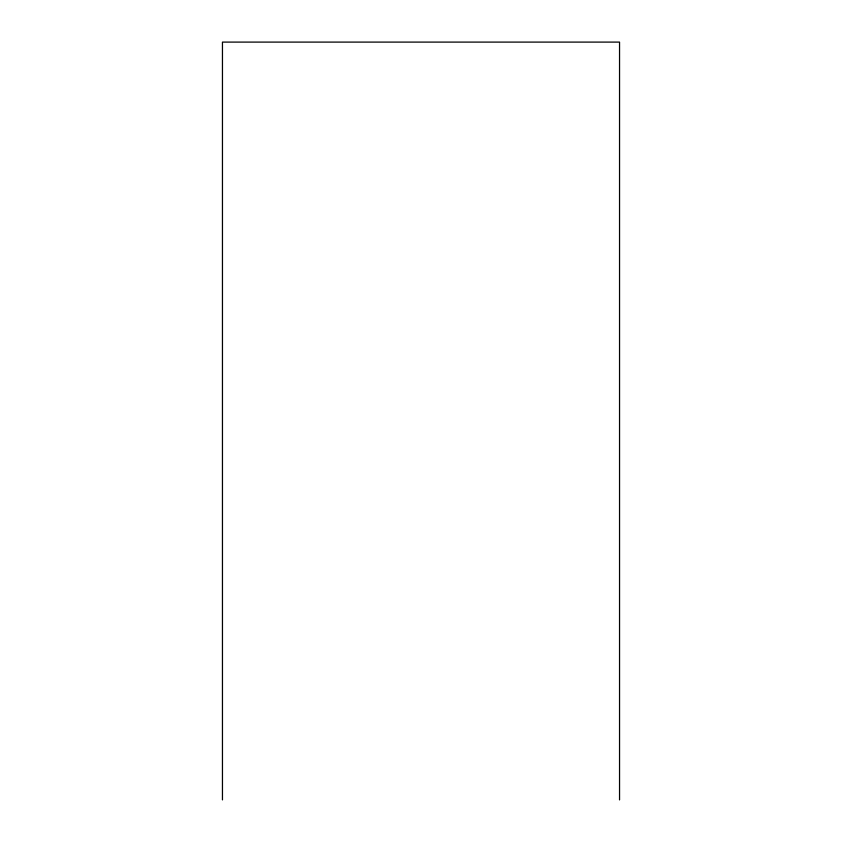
<?xml version="1.0" encoding="UTF-8"?>
<svg xmlns="http://www.w3.org/2000/svg" width="842" height="842" viewBox="0 0 842 842"><rect width="100%" height="100%" fill="white"/><g stroke="black" fill="none" stroke-linecap="round" stroke-linejoin="round"><path stroke-width="1.26" d="M619.544 799.9L619.544 42.1L222.456 42.1L222.456 799.9"/></g></svg>
